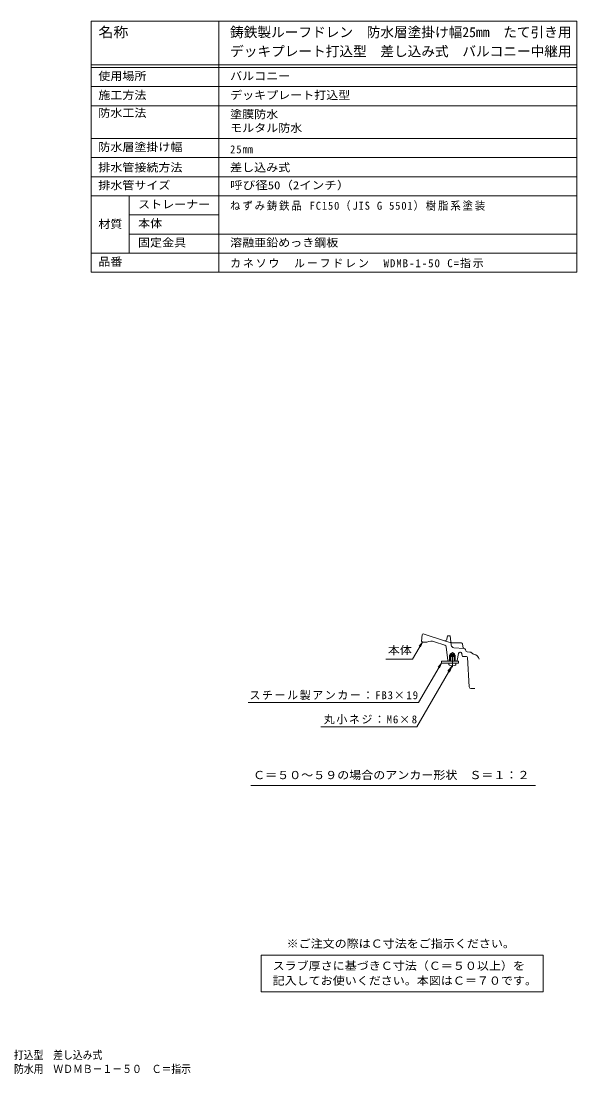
# Model space of a CAD drawing. Units: millimetres, scale not verified, with parts at other scales. Extents: x -497 to 839, y -584 to 573.
# Drawn here: x 228 to 839, y -584 to 573 of the extents above; entities that cross this region are included whole.
import ezdxf
from ezdxf.enums import TextEntityAlignment as Align

# ---------------------------------------------------------------- set-up
doc = ezdxf.new("R2010")
doc.units = ezdxf.units.MM
doc.header["$LTSCALE"] = 3
doc.linetypes.add('CHAIN1', pattern=[8, 5, -1, 1, -1])
doc.linetypes.add('DOUBLE_CHAIN2', pattern=[12.8, 9, -1, 0.6, -0.6, 0.6, -1])
for name, color, linetype, lineweight in [('0-0_通り芯', 3, 'Continuous', 9), ('0-5_寸法', 7, 'Continuous', 9), ('0-A_061', 2, 'Continuous', 9), ('0-D_087', 6, 'Continuous', 9), ('F-F_F-Fﾚｲﾔ', 2, 'Continuous', 9)]:
    doc.layers.add(name, color=color, linetype=linetype, lineweight=lineweight)
doc.layers.add('F-5_F-5ﾚｲﾔ', color=2, linetype='Continuous')
doc.styles.add('ＭＳ ゴシック', font='')
doc.styles.get('ＭＳ ゴシック').set_extended_font_data('MS Gothic')

msp = doc.modelspace()

# ---------------------------------------------------------------- linework, layer by layer
at = {"layer": '0-0_通り芯'}
for p, q in [((668.861, -101.095), (667.97, -108.219)), ((693.245, -107.781), (669.97, -100.219)), ((696.47, -102.219), (695.838, -106.193)), ((699.47, -102.219), (696.47, -102.219)), ((700.291, -108.902), (699.47, -102.219)), ((667.97, -108.219), (668.97, -109.219)), ((673.97, -109.219), (668.97, -109.219)), ((693.75, -112.677), (682.335, -108.968)), ((700.44, -110.119), (693.245, -107.781)), ((696.867, -129.335), (695.119, -114.347)), ((700.766, -112.771), (700.291, -108.902)), ((705.145, -124.019), (698.795, -124.019)), ((698.795, -130.219), (698.795, -124.019)), ((699.61, -122.219), (701.97, -120.856)), ((704.33, -122.219), (699.61, -122.219)), ((699.61, -130.219), (699.61, -122.219)), ((704.33, -122.219), (701.97, -120.856)), ((704.33, -130.219), (704.33, -122.219)), ((705.145, -124.019), (704.33, -123.219)), ((705.145, -130.219), (705.145, -124.019)), ((708.709, -121.598), (707.132, -129.417)), ((710.288, -120.399), (710.846, -120.439)), ((712.205, -121.623), (712.802, -124.427)), ((713.78, -125.219), (717.524, -125.219)), ((716.256, -117.311), (716.684, -118.828)), ((721.088, -120.139), (718.02, -119.916)), ((718.522, -126.164), (720.29, -158.418)), ((722.992, -121.009), (723.514, -121.531)), ((725.163, -122.372), (725.496, -122.425)), ((698.795, -130.219), (697.86, -130.219)), ((705.145, -130.219), (698.795, -130.219)), ((706.152, -130.219), (705.145, -130.219)), ((726.73, -160.219), (722.28, -160.219))]:
    msp.add_line(p, q, dxfattribs=at)
at = {"layer": '0-0_通り芯', "linetype": 'DOUBLE_CHAIN2'}
for p, q in [((711.702, -110.219), (701.78, -110.219)), ((713.84, -115.379), (713.181, -111.47))]:
    msp.add_line(p, q, dxfattribs=at)
at = {"layer": '0-0_通り芯'}
for points in [[(703.527, -115.397), (714.753, -116.21), (714.921, -116.222)], [(704.33, -123.219), (699.61, -123.219), (698.795, -124.019)]]:
    msp.add_lwpolyline(points, dxfattribs=at)
for centre, radius, start, end in [((669.853, -101.219), 1, 90, 172.87573), ((678.458, -119.262), 11, 69.35838, 114.07553), ((693.863, -105.879), 2, 252.00018, 350.95978), ((693.132, -114.579), 2, 6.65373, 72.00018), ((703.744, -112.405), 3, 187.00038, 265.85724), ((710.179, -121.895), 1.5, 85.85724, 168.59622), ((710.738, -121.935), 1.5, 12.0154, 85.85733), ((713.78, -124.219), 1, 192.01402, 270), ((714.813, -117.718), 1.5, 15.76692, 85.85724), ((718.128, -118.42), 1.5, 195.76711, 269.12178), ((717.524, -126.219), 1, 3.13751, 90), ((720.871, -123.131), 3, 45.00401, 85.85724), ((725.636, -119.41), 3, 225.00331, 260.9351), ((724.394, -129.338), 7, 9.46193, 80.93568), ((697.86, -129.219), 1, 186.65173, 270), ((706.152, -129.219), 1, 270, 348.59825), ((722.28, -158.219), 2, 185.71089, 270), ((722.28, -158.219), 2, 185.71089, 270)]:
    msp.add_arc(centre, radius, start, end, dxfattribs=at)
at = {"layer": '0-0_通り芯', "linetype": 'DOUBLE_CHAIN2'}
for centre, radius, start, end in [((701.78, -108.719), 1.5, 187.00034, 270), ((711.702, -111.719), 1.5, 9.56439, 90), ((714.826, -115.213), 1, 189.56435, 265.8578)]:
    msp.add_arc(centre, radius, start, end, dxfattribs=at)
at = {"layer": '0-5_寸法'}
for p, q in [((668.97, -109.219), (665.546, -113.682)), ((628.955, -127.973), (658.143, -127.973)), ((663.003, -202.256), (701.611, -135.385)), ((664.881, -175.694), (689.837, -132.469)), ((689.837, -132.469), (686.412, -136.932)), ((689.837, -132.469), (687.684, -137.666)), ((701.611, -135.385), (697.045, -141.336)), ((701.611, -135.385), (698.741, -142.314)), ((477.485, -175.694), (664.881, -175.694)), ((663.003, -202.256), (557.603, -202.256)), ((480.705, -266.967), (793.116, -266.967))]:
    msp.add_line(p, q, dxfattribs=at)
msp.add_lwpolyline([(658.143, -127.973), (668.97, -109.219), (666.818, -114.416)], dxfattribs=at)
at = {"layer": '0-A_061'}
for p, q in [((699.608, -130.219), (699.608, -124.969)), ((699.608, -124.969), (704.333, -124.969)), ((700.2, -130.219), (700.2, -124.969)), ((703.74, -130.219), (703.74, -124.969)), ((704.333, -130.219), (704.333, -124.969)), ((698.033, -132.469), (705.908, -132.469)), ((698.165, -133.977), (698.033, -132.469)), ((702.33, -134.92), (701.611, -134.92)), ((701.611, -135.385), (701.611, -134.92)), ((702.33, -135.385), (702.33, -134.92)), ((705.776, -133.977), (705.908, -132.469))]:
    msp.add_line(p, q, dxfattribs=at)
at = {"layer": '0-A_061', "linetype": 'CHAIN1'}
msp.add_line((701.97, -136.86), (701.97, -124.104), dxfattribs=at)
at = {"layer": '0-A_061'}
for centre, radius, start, end in [((698.912, -133.911), 0.75, 185.00171, 243.05887), ((701.97, -127.894), 7.5, 243.05836, 267.2538), ((701.97, -127.894), 7.5, 272.7462, 296.94148), ((705.029, -133.911), 0.75, 296.94113, 354.99829)]:
    msp.add_arc(centre, radius, start, end, dxfattribs=at)
at = {"layer": '0-D_087'}
for p, q in [((708.587, -130.219), (689.837, -130.219)), ((708.587, -132.469), (708.587, -130.219))]:
    msp.add_line(p, q, dxfattribs=at)
msp.add_lwpolyline([(689.837, -130.219), (689.837, -132.469), (708.587, -132.469)], dxfattribs=at)
at = {"layer": 'F-F_F-Fﾚｲﾔ', "color": 7}
for p, q in [((305.023, 573.162), (838.76, 573.162)), ((305.023, 573.162), (305.023, 297.162)), ((445.393, 573.162), (445.393, 297.162)), ((838.76, 573.162), (838.76, 297.162)), ((305.023, 525.162), (838.76, 525.162)), ((305.023, 522.162), (838.76, 522.162)), ((305.023, 501.162), (838.76, 501.162)), ((305.023, 480.162), (838.76, 480.162)), ((305.023, 444.162), (838.76, 444.162)), ((305.023, 423.162), (838.76, 423.162)), ((305.023, 402.162), (838.76, 402.162)), ((305.023, 381.162), (838.76, 381.162)), ((346.848, 381.162), (346.848, 318.162)), ((346.848, 360.162), (445.393, 360.162)), ((346.848, 339.162), (838.76, 339.162)), ((305.023, 318.162), (838.76, 318.162)), ((305.023, 297.162), (838.76, 297.162)), ((492.058, -453.193), (801.625, -453.193)), ((801.625, -453.193), (801.625, -493.567))]:
    msp.add_line(p, q, dxfattribs=at)
msp.add_lwpolyline([(492.058, -453.193), (492.058, -493.567), (801.625, -493.567)], dxfattribs=at)

# ---------------------------------------------------------------- texts
at = {"layer": '0-5_寸法', "color": 2, "style": 'ＭＳ ゴシック', "width": 1.1}
for s, p in [('本体', (631.029, -125.285)), ('Ｃ＝５０～５９の場合のアンカー形状\u3000Ｓ＝１：２', (483.047, -262.467))]:
    msp.add_text(s, height=8.798, dxfattribs=at).set_placement(p, align=Align.BOTTOM_LEFT)
at = {"layer": '0-5_寸法', "color": 2, "char_height": 8.798, "attachment_point": 7, "style": 'ＭＳ ゴシック'}
for s, insert in [('\\T1.15;スチール製アンカー：FB3×19', (479.011, -173.005)), ('\\T1.15;丸小ネジ：M6×8', (560.68, -199.567))]:
    msp.add_mtext(s, dxfattribs=dict(at, insert=insert))
at = {"layer": 'F-5_F-5ﾚｲﾔ', "style": 'ＭＳ ゴシック'}
for s, width, p in [('※ご注文の際はＣ寸法をご指示ください。', 1.1, (519.846, -447.699)), ('鋳鉄製ルーフドレン\u3000防水層塗掛け幅25mm\u3000たて引き用\u3000デッキプレート打込型\u3000差し込み式', 0.9, (-136.113, -570.05)), ('塗膜・モルタル防水用\u3000ＷＤＭＢ－１－５０\u3000Ｃ＝指示', 0.9, (144.797, -585.392))]:
    msp.add_text(s, height=8.798, dxfattribs=dict(at, width=width)).set_placement(p, align=Align.BOTTOM_LEFT)
at = {"layer": 'F-F_F-Fﾚｲﾔ', "color": 3, "style": 'ＭＳ ゴシック', "width": 1.1}
msp.add_text('名称', height=11, dxfattribs=at).set_placement((313.009, 552.162), align=Align.BOTTOM_LEFT)
at = {"layer": 'F-F_F-Fﾚｲﾔ', "color": 3, "style": 'ＭＳ ゴシック'}
for s, p in [('鋳鉄製ルーフドレン\u3000防水層塗掛け幅25mm\u3000たて引き用', (457.794, 552.162)), ('デッキプレート打込型\u3000差し込み式\u3000バルコニー中継用', (457.794, 531.162))]:
    msp.add_text(s, height=11, dxfattribs=at).set_placement(p, align=Align.BOTTOM_LEFT)
at = {"layer": 'F-F_F-Fﾚｲﾔ', "style": 'ＭＳ ゴシック'}
for s, width, p in [('使用場所', 1.1, (313.009, 505.662)), ('バルコニー', 1.1, (457.794, 505.662)), ('デッキプレート打込型', 1.1, (457.794, 484.662)), ('施工方法', 1.1, (313.009, 484.662)), ('防水工法', 1.1, (313.009, 465.162)), ('塗膜防水', 1.1, (457.794, 463.662)), ('モルタル防水', 1.1, (457.794, 448.662)), ('防水層塗掛け幅', 1.1, (313.009, 427.662)), ('排水管接続方法', 1.1, (313.009, 405.162)), ('差し込み式', 1.1, (457.794, 405.162)), ('排水管サイズ', 1.1, (313.009, 385.662)), ('呼び径50（2インチ）', 1.15, (457.794, 385.662)), ('ストレーナー', 1.1, (356.697, 364.662)), ('材質', 1.1, (313.009, 343.054)), ('本体', 1.1, (356.697, 343.662)), ('固定金具', 1.1, (356.697, 322.662)), ('溶融亜鉛めっき鋼板', 1.1, (457.794, 322.662)), ('品番', 1.1, (313.009, 301.662)), ('スラブ厚さに基づきＣ寸法（Ｃ＝５０以上）を', 1.1, (504.459, -472.037)), ('記入してお使いください。本図はＣ＝７０です。', 1.1, (504.459, -488.382))]:
    msp.add_text(s, height=8.798, dxfattribs=dict(at, width=width)).set_placement(p, align=Align.BOTTOM_LEFT)
at = {"layer": 'F-F_F-Fﾚｲﾔ', "char_height": 8.798, "attachment_point": 7, "style": 'ＭＳ ゴシック'}
for s, insert in [('\\T1.2;\\W0.95;25㎜', (457.794, 427.662)), ('\\T1.18;\\W0.95;ねずみ鋳鉄品\\~FC150（JIS\\~G\\~5501）樹脂系塗装', (457.794, 364.662)), ('\\T1.17;カネソウ\u3000ルーフドレン\u3000WDMB-1-50\\~C=指示', (457.794, 301.662))]:
    msp.add_mtext(s, dxfattribs=dict(at, insert=insert))

doc.saveas('drawing.dxf')
